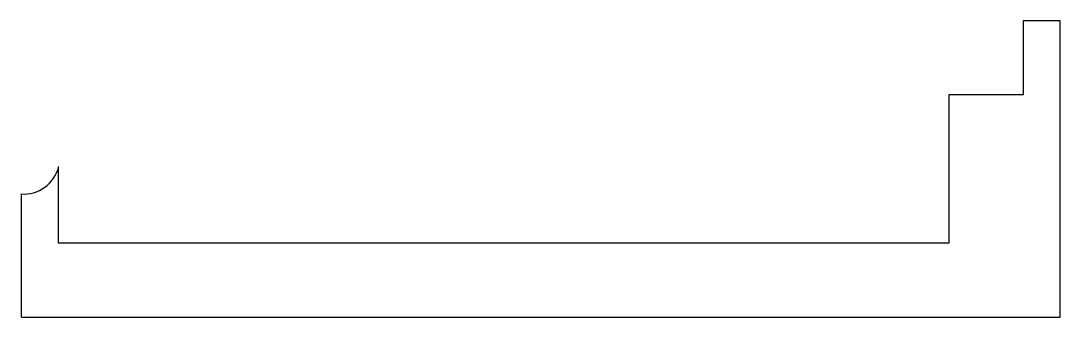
# Model space of a CAD drawing. Header units: inches. Extents: x 0 to 1.4, y 0 to 0.4.
import ezdxf

# ---------------------------------------------------------------- set-up
doc = ezdxf.new("R2010")
doc.units = ezdxf.units.IN
doc.header["$MEASUREMENT"] = 0

msp = doc.modelspace()

# ---------------------------------------------------------------- linework, layer by layer
for p, q in [((1.4008, 0.4032), (1.3508, 0.4032)), ((1.3508, 0.4032), (1.3508, 0.3032)), ((1.4008, 0.0032), (1.4008, 0.4032)), ((1.3508, 0.3032), (1.2508, 0.3032)), ((1.2508, 0.3032), (1.2508, 0.1032)), ((0.0508, 0.1032), (0.0508, 0.2064)), ((0.0008, 0.0032), (0.0008, 0.1698)), ((1.2508, 0.1032), (0.0508, 0.1032)), ((0.0008, 0.0032), (1.4008, 0.0032))]:
    msp.add_line(p, q)
msp.add_arc((0.0038, 0.2177), 0.0484, 265.2717, 346.5301)

doc.saveas('drawing.dxf')
